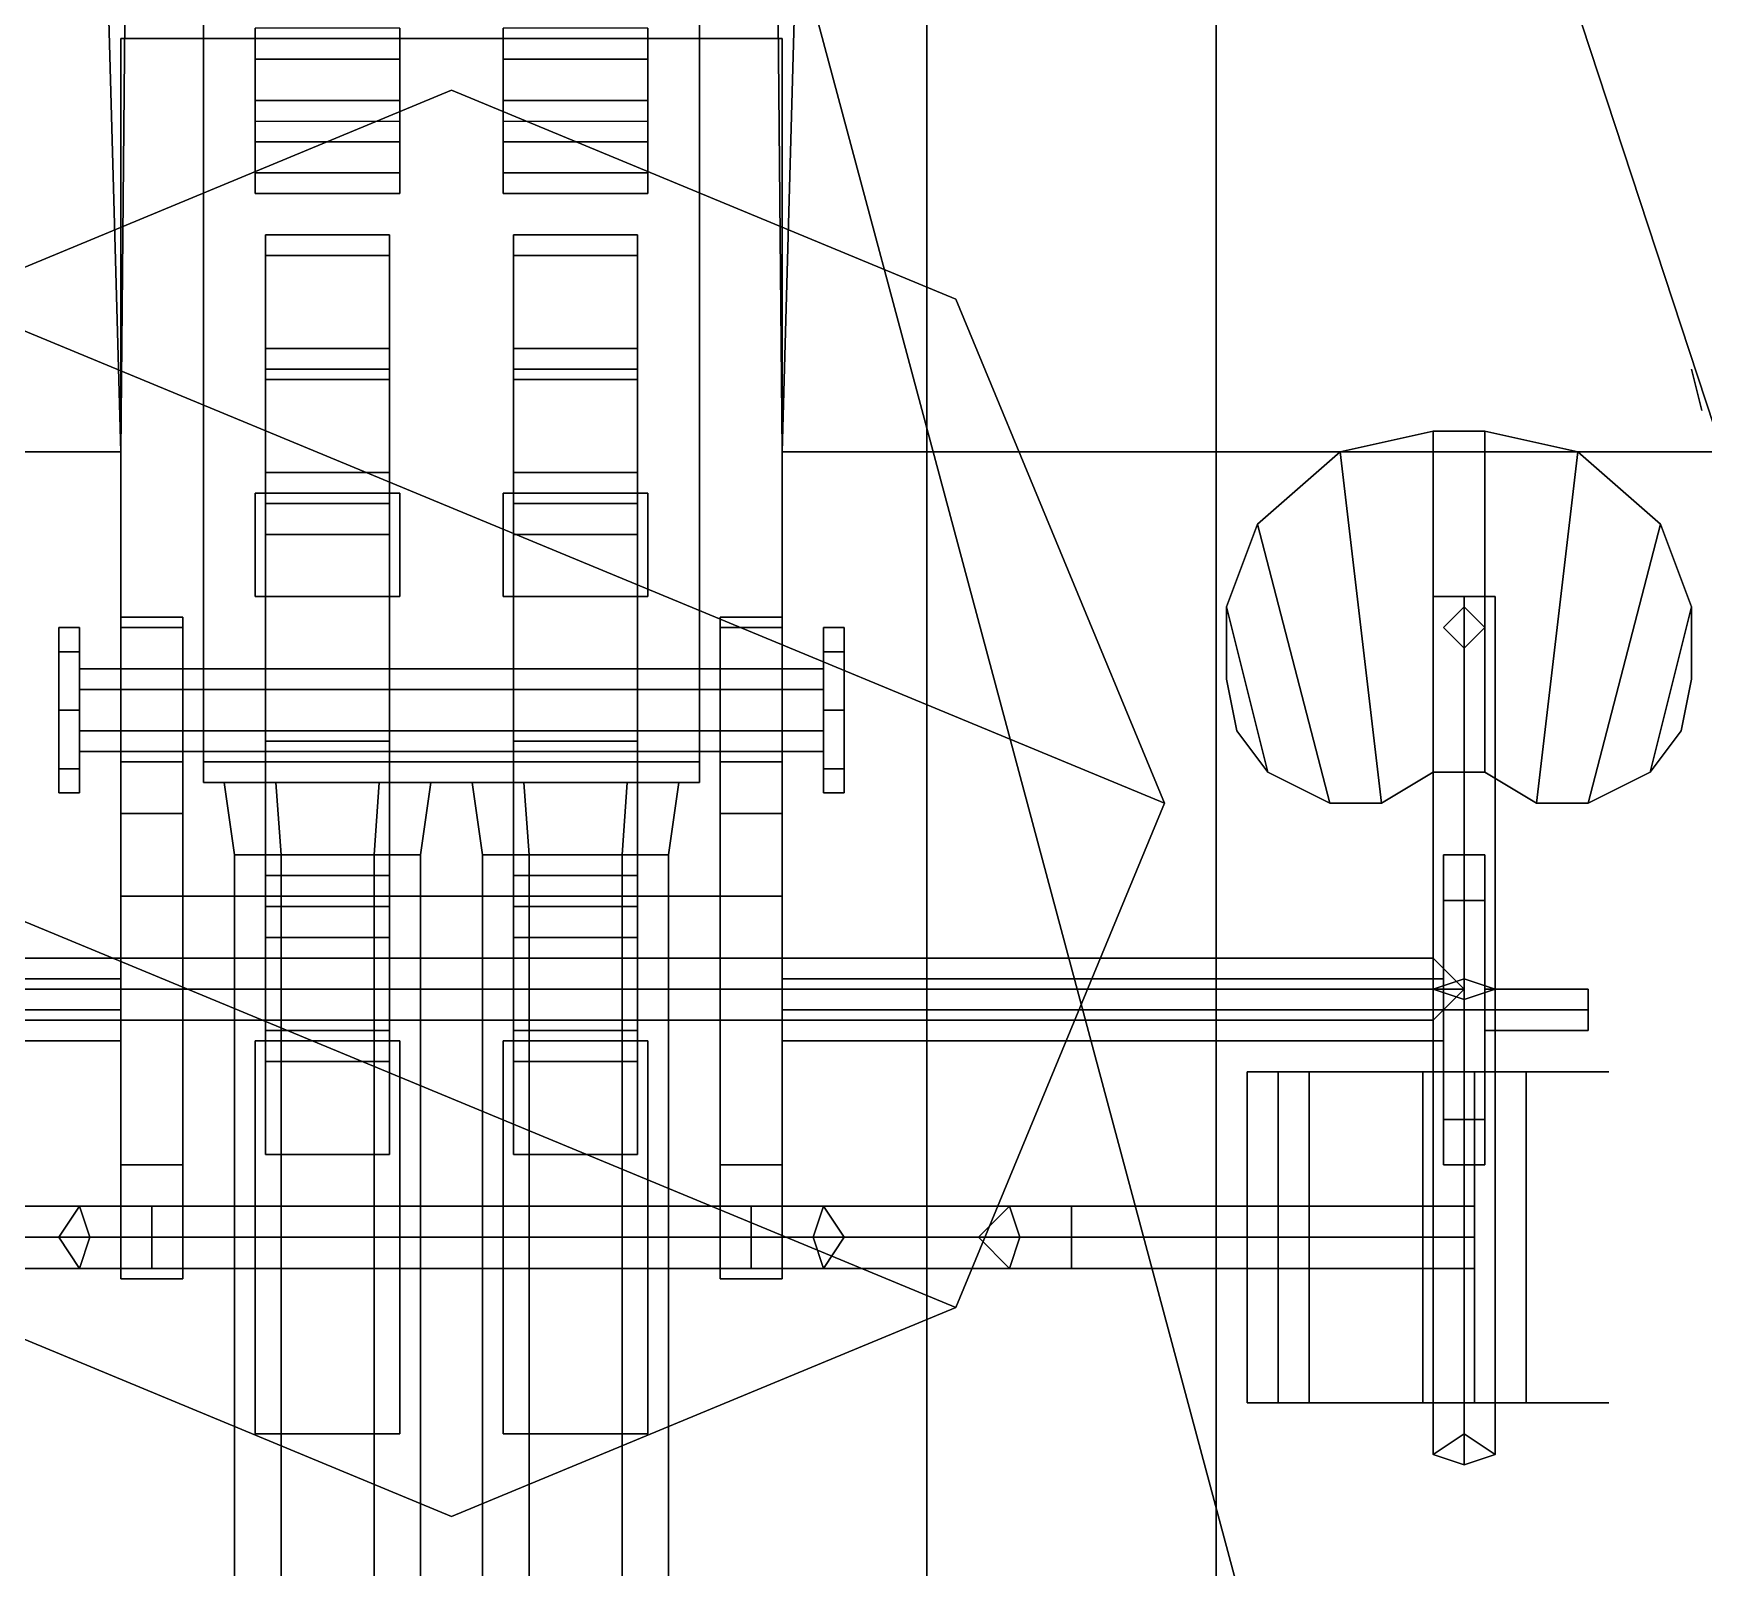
# Model space of a CAD drawing. Header units: millimetres. Extents: x -30 to 5.9, y -44.5 to 49.
# Drawn here: x -3.645 to -2.028, y -12.57 to -11.085 of the extents above; entities that cross this region are included whole.
import ezdxf

# ---------------------------------------------------------------- set-up
doc = ezdxf.new("R2010")
doc.units = ezdxf.units.MM
for name, color, linetype in [('gun', 1, 'Continuous'), ('sleeve', 5, 'Continuous'), ('turret', 2, 'Continuous')]:
    doc.layers.add(name, color=color, linetype=linetype)

msp = doc.modelspace()

# ---------------------------------------------------------------- linework, layer by layer
for points in [[(5.61, -13.89, 2.53), (5.6475, -9.53, 2.5329), (-5.6475, -9.53, 2.5329), (-5.61, -13.89, 2.53)], [(-4.28, -9.53, -3.02), (-2.5, -9.53, -3.32), (-2.5, -13.89, -3.28), (-4.02, -13.89, -2.79)], [(2.78, -24.64, 4.74), (2.78, -9.53, 4.45), (-2.78, -9.53, 4.45), (-2.78, -24.64, 4.74)], [(-2.78, -9.53, 4.45), (-2.78, -9.53, 2.53), (-2.78, -24.64, 2.31), (-2.78, -24.64, 4.74)], [(-2.5, -13.89, -3.28), (-2.5, -9.53, -3.32), (0, -9.53, -3.42), (0, -13.89, -3.42)], [(-3.24, -9.75, 4.46), (-2.06, -14.1538, 4.54), (-3.24, -14.47, 4.55), (-4.42, -10.0662, 4.46)], [(-4.42, -10.0662, 4.46), (-3.24, -14.47, 4.55), (-2.06, -14.1538, 4.54), (-3.24, -9.75, 4.46)], [(-3.24, -9.75, 4.46), (-2.06, -14.1538, 4.54), (-1.1962, -13.29, 4.53), (-2.25, -10.09, 4.46)], [(-2.25, -10.09, 4.46), (-1.1962, -13.29, 4.53), (-2.06, -14.1538, 4.54), (-3.24, -9.75, 4.46)], [(-5.2838, -10.93, 4.48), (-4.42, -14.1538, 4.54), (-3.24, -14.47, 4.55), (-4.42, -10.0662, 4.46)], [(-4.42, -10.0662, 4.46), (-3.24, -14.47, 4.55), (-4.42, -14.1538, 4.54), (-5.2838, -10.93, 4.48)], [(-3.24, -11.14, 4.48), (-3.7279, -11.3421, 4.49), (-3.7279, -11.3421, 5.1), (-3.24, -11.14, 5.1)], [(-2.7521, -11.3421, 4.49), (-3.24, -11.14, 4.48), (-3.24, -11.14, 5.1), (-2.7521, -11.3421, 5.1)], [(-2.55, -11.83, 4.49), (-2.7521, -11.3421, 4.49), (-2.7521, -11.3421, 5.1), (-2.55, -11.83, 5.1)], [(-2.7521, -12.3179, 4.51), (-2.55, -11.83, 4.49), (-2.55, -11.83, 5.1), (-2.7521, -12.3179, 5.1)], [(-3.7279, -12.3179, 4.51), (-3.24, -12.52, 4.51), (-3.24, -12.52, 5.1), (-3.7279, -12.3179, 5.1)], [(-3.24, -12.52, 4.51), (-2.7521, -12.3179, 4.51), (-2.7521, -12.3179, 5.1), (-3.24, -12.52, 5.1)]]:
    msp.add_3dface(points)
at = {"layer": 'gun'}
for points in [[(-3.405, -11.88, 6.8579), (-3.45, -11.88, 6.78), (-3.45, -12.92, 6.78), (-3.405, -12.92, 6.8579)], [(-3.45, -11.88, 6.78), (-3.405, -11.88, 6.7021), (-3.405, -12.92, 6.7021), (-3.45, -12.92, 6.78)], [(-3.405, -11.88, 6.7021), (-3.315, -11.88, 6.7021), (-3.315, -12.92, 6.7021), (-3.405, -12.92, 6.7021)], [(-3.315, -11.88, 6.8579), (-3.405, -11.88, 6.8579), (-3.405, -12.92, 6.8579), (-3.315, -12.92, 6.8579)], [(-3.27, -11.88, 6.78), (-3.315, -11.88, 6.8579), (-3.315, -12.92, 6.8579), (-3.27, -12.92, 6.78)], [(-3.315, -11.88, 6.7021), (-3.27, -11.88, 6.78), (-3.27, -12.92, 6.78), (-3.315, -12.92, 6.7021)], [(-3.165, -11.88, 6.8579), (-3.21, -11.88, 6.78), (-3.21, -12.92, 6.78), (-3.165, -12.92, 6.8579)], [(-3.21, -11.88, 6.78), (-3.165, -11.88, 6.7021), (-3.165, -12.92, 6.7021), (-3.21, -12.92, 6.78)], [(-3.165, -11.88, 6.7021), (-3.075, -11.88, 6.7021), (-3.075, -12.92, 6.7021), (-3.165, -12.92, 6.7021)], [(-3.075, -11.88, 6.8579), (-3.165, -11.88, 6.8579), (-3.165, -12.92, 6.8579), (-3.075, -12.92, 6.8579)], [(-3.03, -11.88, 6.78), (-3.075, -11.88, 6.8579), (-3.075, -12.92, 6.8579), (-3.03, -12.92, 6.78)], [(-3.075, -11.88, 6.7021), (-3.03, -11.88, 6.78), (-3.03, -12.92, 6.78), (-3.075, -12.92, 6.7021)]]:
    msp.add_3dface(points, dxfattribs=at)
at = {"layer": 'sleeve'}
for points in [[(-3.48, -10.76, 6.92), (-3.48, -11.79, 6.92), (-3, -11.79, 6.92), (-3, -10.76, 6.92)], [(-3.48, -10.8, 6.61), (-3.48, -11.79, 6.61), (-3.48, -11.79, 6.92), (-3.48, -10.8, 6.92)], [(-3, -10.8, 6.61), (-3, -11.79, 6.61), (-3.48, -11.79, 6.61), (-3.48, -10.8, 6.61)], [(-3, -11.79, 6.92), (-3, -11.79, 6.61), (-3, -10.8, 6.61), (-3, -10.8, 6.92)], [(-3.29, -11.09, 6.97), (-3.29, -11.08, 6.92), (-3.43, -11.08, 6.92), (-3.43, -11.09, 6.97)], [(-3.43, -11.08, 6.92), (-3.43, -11.17, 6.92), (-3.43, -11.19, 7.02), (-3.43, -11.09, 6.97)], [(-3.29, -11.19, 7.02), (-3.29, -11.17, 6.92), (-3.29, -11.08, 6.92), (-3.29, -11.09, 6.97)], [(-3.05, -11.09, 6.97), (-3.05, -11.08, 6.92), (-3.19, -11.08, 6.92), (-3.19, -11.09, 6.97)], [(-3.19, -11.08, 6.92), (-3.19, -11.17, 6.92), (-3.19, -11.19, 7.02), (-3.19, -11.09, 6.97)], [(-3.05, -11.19, 7.02), (-3.05, -11.17, 6.92), (-3.05, -11.08, 6.92), (-3.05, -11.09, 6.97)], [(-3.29, -11.11, 7.07), (-3.29, -11.09, 6.97), (-3.43, -11.09, 6.97), (-3.43, -11.11, 7.07)], [(-3.43, -11.09, 6.97), (-3.43, -11.19, 7.02), (-3.43, -11.22, 7.09), (-3.43, -11.11, 7.07)], [(-3.29, -11.22, 7.09), (-3.29, -11.19, 7.02), (-3.29, -11.09, 6.97), (-3.29, -11.11, 7.07)], [(-3.05, -11.11, 7.07), (-3.05, -11.09, 6.97), (-3.19, -11.09, 6.97), (-3.19, -11.11, 7.07)], [(-3.19, -11.09, 6.97), (-3.19, -11.19, 7.02), (-3.19, -11.22, 7.09), (-3.19, -11.11, 7.07)], [(-3.05, -11.22, 7.09), (-3.05, -11.19, 7.02), (-3.05, -11.09, 6.97), (-3.05, -11.11, 7.07)], [(-3.43, -11.11, 7.07), (-3.43, -11.22, 7.09), (-3.43, -11.24, 7.14), (-3.43, -11.15, 7.17)], [(-3.29, -11.15, 7.17), (-3.29, -11.11, 7.07), (-3.43, -11.11, 7.07), (-3.43, -11.15, 7.17)], [(-3.29, -11.24, 7.14), (-3.29, -11.22, 7.09), (-3.29, -11.11, 7.07), (-3.29, -11.15, 7.17)], [(-3.19, -11.11, 7.07), (-3.19, -11.22, 7.09), (-3.19, -11.24, 7.14), (-3.19, -11.15, 7.17)], [(-3.05, -11.15, 7.17), (-3.05, -11.11, 7.07), (-3.19, -11.11, 7.07), (-3.19, -11.15, 7.17)], [(-3.05, -11.24, 7.14), (-3.05, -11.22, 7.09), (-3.05, -11.11, 7.07), (-3.05, -11.15, 7.17)], [(-3.43, -11.15, 7.17), (-3.43, -11.24, 7.14), (-3.29, -11.24, 7.14), (-3.29, -11.15, 7.17)], [(-3.19, -11.15, 7.17), (-3.19, -11.24, 7.14), (-3.05, -11.24, 7.14), (-3.05, -11.15, 7.17)], [(-3.43, -11.19, 7.02), (-3.43, -11.17, 6.92), (-3.29, -11.17, 6.92), (-3.29, -11.19, 7.02)], [(-3.19, -11.19, 7.02), (-3.19, -11.17, 6.92), (-3.05, -11.17, 6.92), (-3.05, -11.19, 7.02)], [(-3.43, -11.22, 7.09), (-3.43, -11.19, 7.02), (-3.29, -11.19, 7.02), (-3.29, -11.22, 7.09)], [(-3.19, -11.22, 7.09), (-3.19, -11.19, 7.02), (-3.05, -11.19, 7.02), (-3.05, -11.22, 7.09)], [(-3.43, -11.24, 7.14), (-3.43, -11.22, 7.09), (-3.29, -11.22, 7.09), (-3.29, -11.24, 7.14)], [(-3.19, -11.24, 7.14), (-3.19, -11.22, 7.09), (-3.05, -11.22, 7.09), (-3.05, -11.24, 7.14)], [(-3.3, -11.28, 6.57), (-3.3, -11.3, 6.51), (-3.42, -11.3, 6.51), (-3.42, -11.28, 6.57)], [(-3.42, -11.3, 6.51), (-3.42, -11.42, 6.51), (-3.42, -11.41, 6.57), (-3.42, -11.28, 6.57)], [(-3.3, -11.28, 6.61), (-3.3, -11.28, 6.57), (-3.42, -11.28, 6.57), (-3.42, -11.28, 6.61)], [(-3.42, -11.28, 6.57), (-3.42, -11.41, 6.57), (-3.42, -11.41, 6.61), (-3.42, -11.28, 6.61)], [(-3.3, -11.41, 6.57), (-3.3, -11.42, 6.51), (-3.3, -11.3, 6.51), (-3.3, -11.28, 6.57)], [(-3.3, -11.41, 6.61), (-3.3, -11.41, 6.57), (-3.3, -11.28, 6.57), (-3.3, -11.28, 6.61)], [(-3.06, -11.28, 6.57), (-3.06, -11.3, 6.51), (-3.18, -11.3, 6.51), (-3.18, -11.28, 6.57)], [(-3.18, -11.3, 6.51), (-3.18, -11.42, 6.51), (-3.18, -11.41, 6.57), (-3.18, -11.28, 6.57)], [(-3.06, -11.28, 6.61), (-3.06, -11.28, 6.57), (-3.18, -11.28, 6.57), (-3.18, -11.28, 6.61)], [(-3.18, -11.28, 6.57), (-3.18, -11.41, 6.57), (-3.18, -11.41, 6.61), (-3.18, -11.28, 6.61)], [(-3.06, -11.41, 6.57), (-3.06, -11.42, 6.51), (-3.06, -11.3, 6.51), (-3.06, -11.28, 6.57)], [(-3.06, -11.41, 6.61), (-3.06, -11.41, 6.57), (-3.06, -11.28, 6.57), (-3.06, -11.28, 6.61)], [(-3.3, -11.3, 6.51), (-3.3, -11.39, 6.4), (-3.42, -11.39, 6.4), (-3.42, -11.3, 6.51)], [(-3.42, -11.39, 6.4), (-3.42, -11.51, 6.44), (-3.42, -11.42, 6.51), (-3.42, -11.3, 6.51)], [(-3.3, -11.42, 6.51), (-3.3, -11.51, 6.44), (-3.3, -11.39, 6.4), (-3.3, -11.3, 6.51)], [(-3.06, -11.3, 6.51), (-3.06, -11.39, 6.4), (-3.18, -11.39, 6.4), (-3.18, -11.3, 6.51)], [(-3.18, -11.39, 6.4), (-3.18, -11.51, 6.44), (-3.18, -11.42, 6.51), (-3.18, -11.3, 6.51)], [(-3.06, -11.42, 6.51), (-3.06, -11.51, 6.44), (-3.06, -11.39, 6.4), (-3.06, -11.3, 6.51)], [(-3.42, -11.54, 6.31), (-3.42, -11.57, 6.4), (-3.42, -11.51, 6.44), (-3.42, -11.39, 6.4)], [(-3.3, -11.39, 6.4), (-3.3, -11.54, 6.31), (-3.42, -11.54, 6.31), (-3.42, -11.39, 6.4)], [(-3.3, -11.51, 6.44), (-3.3, -11.57, 6.4), (-3.3, -11.54, 6.31), (-3.3, -11.39, 6.4)], [(-3.18, -11.54, 6.31), (-3.18, -11.57, 6.4), (-3.18, -11.51, 6.44), (-3.18, -11.39, 6.4)], [(-3.06, -11.39, 6.4), (-3.06, -11.54, 6.31), (-3.18, -11.54, 6.31), (-3.18, -11.39, 6.4)], [(-3.06, -11.51, 6.44), (-3.06, -11.57, 6.4), (-3.06, -11.54, 6.31), (-3.06, -11.39, 6.4)], [(-3.42, -11.41, 6.57), (-3.42, -11.42, 6.51), (-3.3, -11.42, 6.51), (-3.3, -11.41, 6.57)], [(-3.42, -11.41, 6.61), (-3.42, -11.41, 6.57), (-3.3, -11.41, 6.57), (-3.3, -11.41, 6.61)], [(-3.18, -11.41, 6.57), (-3.18, -11.42, 6.51), (-3.06, -11.42, 6.51), (-3.06, -11.41, 6.57)], [(-3.18, -11.41, 6.61), (-3.18, -11.41, 6.57), (-3.06, -11.41, 6.57), (-3.06, -11.41, 6.61)], [(-3.42, -11.42, 6.51), (-3.42, -11.51, 6.44), (-3.3, -11.51, 6.44), (-3.3, -11.42, 6.51)], [(-3.18, -11.42, 6.51), (-3.18, -11.51, 6.44), (-3.06, -11.51, 6.44), (-3.06, -11.42, 6.51)], [(-3.42, -11.51, 6.44), (-3.42, -11.57, 6.4), (-3.3, -11.57, 6.4), (-3.3, -11.51, 6.44)], [(-3.18, -11.51, 6.44), (-3.18, -11.57, 6.4), (-3.06, -11.57, 6.4), (-3.06, -11.51, 6.44)], [(-3.43, -11.53, 6.95), (-3.43, -11.63, 6.95), (-3.29, -11.63, 6.95), (-3.29, -11.53, 6.95)], [(-3.29, -11.53, 6.95), (-3.29, -11.53, 6.92), (-3.43, -11.53, 6.92), (-3.43, -11.53, 6.95)], [(-3.43, -11.53, 6.92), (-3.43, -11.63, 6.92), (-3.43, -11.63, 6.95), (-3.43, -11.53, 6.95)], [(-3.3, -11.54, 6.31), (-3.3, -11.7, 6.27), (-3.42, -11.7, 6.27), (-3.42, -11.54, 6.31)], [(-3.42, -11.7, 6.27), (-3.42, -11.7, 6.37), (-3.42, -11.57, 6.4), (-3.42, -11.54, 6.31)], [(-3.3, -11.57, 6.4), (-3.3, -11.7, 6.37), (-3.3, -11.7, 6.27), (-3.3, -11.54, 6.31)], [(-3.29, -11.63, 6.95), (-3.29, -11.63, 6.92), (-3.29, -11.53, 6.92), (-3.29, -11.53, 6.95)], [(-3.05, -11.53, 6.95), (-3.05, -11.53, 6.92), (-3.19, -11.53, 6.92), (-3.19, -11.53, 6.95)], [(-3.19, -11.53, 6.92), (-3.19, -11.63, 6.92), (-3.19, -11.63, 6.95), (-3.19, -11.53, 6.95)], [(-3.19, -11.53, 6.95), (-3.19, -11.63, 6.95), (-3.05, -11.63, 6.95), (-3.05, -11.53, 6.95)], [(-3.06, -11.54, 6.31), (-3.06, -11.7, 6.27), (-3.18, -11.7, 6.27), (-3.18, -11.54, 6.31)], [(-3.18, -11.7, 6.27), (-3.18, -11.7, 6.37), (-3.18, -11.57, 6.4), (-3.18, -11.54, 6.31)], [(-3.06, -11.57, 6.4), (-3.06, -11.7, 6.37), (-3.06, -11.7, 6.27), (-3.06, -11.54, 6.31)], [(-3.05, -11.63, 6.95), (-3.05, -11.63, 6.92), (-3.05, -11.53, 6.92), (-3.05, -11.53, 6.95)], [(-3.42, -11.57, 6.4), (-3.42, -11.7, 6.37), (-3.3, -11.7, 6.37), (-3.3, -11.57, 6.4)], [(-3.18, -11.57, 6.4), (-3.18, -11.7, 6.37), (-3.06, -11.7, 6.37), (-3.06, -11.57, 6.4)], [(-3.43, -11.63, 6.95), (-3.43, -11.63, 6.92), (-3.29, -11.63, 6.92), (-3.29, -11.63, 6.95)], [(-3.19, -11.63, 6.95), (-3.19, -11.63, 6.92), (-3.05, -11.63, 6.92), (-3.05, -11.63, 6.95)], [(-3.62, -11.7966, 6.7234), (-3.62, -11.66, 6.78), (-3.62, -11.6834, 6.7234), (-3.62, -11.74, 6.7)], [(-3.62, -11.82, 6.78), (-3.62, -11.6834, 6.8366), (-3.62, -11.66, 6.78), (-3.62, -11.7966, 6.7234)], [(-3.6, -11.66, 6.78), (-3.6, -11.6834, 6.7234), (-3.62, -11.6834, 6.7234), (-3.62, -11.66, 6.78)], [(-3.6, -11.6834, 6.8366), (-3.6, -11.66, 6.78), (-3.62, -11.66, 6.78), (-3.62, -11.6834, 6.8366)], [(-3.6, -11.6834, 6.8366), (-3.6, -11.82, 6.78), (-3.6, -11.7966, 6.7234), (-3.6, -11.66, 6.78)], [(-3.6, -11.66, 6.78), (-3.6, -11.7966, 6.7234), (-3.6, -11.74, 6.7), (-3.6, -11.6834, 6.7234)], [(-2.86, -11.6834, 6.8366), (-2.86, -11.66, 6.78), (-2.88, -11.66, 6.78), (-2.88, -11.6834, 6.8366)], [(-2.86, -11.66, 6.78), (-2.86, -11.6834, 6.7234), (-2.88, -11.6834, 6.7234), (-2.88, -11.66, 6.78)], [(-2.88, -11.82, 6.78), (-2.88, -11.6834, 6.8366), (-2.88, -11.66, 6.78), (-2.88, -11.7966, 6.7234)], [(-2.88, -11.7966, 6.7234), (-2.88, -11.66, 6.78), (-2.88, -11.6834, 6.7234), (-2.88, -11.74, 6.7)], [(-2.86, -11.66, 6.78), (-2.86, -11.7966, 6.7234), (-2.86, -11.74, 6.7), (-2.86, -11.6834, 6.7234)], [(-2.86, -11.6834, 6.8366), (-2.86, -11.82, 6.78), (-2.86, -11.7966, 6.7234), (-2.86, -11.66, 6.78)], [(-3.62, -11.7966, 6.8366), (-3.62, -11.74, 6.86), (-3.62, -11.6834, 6.8366), (-3.62, -11.82, 6.78)], [(-3.6, -11.74, 6.86), (-3.6, -11.6834, 6.8366), (-3.62, -11.6834, 6.8366), (-3.62, -11.74, 6.86)], [(-3.6, -11.6834, 6.7234), (-3.6, -11.74, 6.7), (-3.62, -11.74, 6.7), (-3.62, -11.6834, 6.7234)], [(-3.6, -11.74, 6.86), (-3.6, -11.7966, 6.8366), (-3.6, -11.82, 6.78), (-3.6, -11.6834, 6.8366)], [(-2.86, -11.74, 6.86), (-2.86, -11.6834, 6.8366), (-2.88, -11.6834, 6.8366), (-2.88, -11.74, 6.86)], [(-2.88, -11.7966, 6.8366), (-2.88, -11.74, 6.86), (-2.88, -11.6834, 6.8366), (-2.88, -11.82, 6.78)], [(-2.86, -11.6834, 6.7234), (-2.86, -11.74, 6.7), (-2.88, -11.74, 6.7), (-2.88, -11.6834, 6.7234)], [(-2.86, -11.74, 6.86), (-2.86, -11.7966, 6.8366), (-2.86, -11.82, 6.78), (-2.86, -11.6834, 6.8366)], [(-2.88, -11.7, 6.78), (-2.88, -11.72, 6.7454), (-3.6, -11.72, 6.7454), (-3.6, -11.7, 6.78)], [(-2.88, -11.72, 6.8146), (-2.88, -11.7, 6.78), (-3.6, -11.7, 6.78), (-3.6, -11.72, 6.8146)], [(-3.42, -11.7, 6.37), (-3.42, -11.77, 6.37), (-3.3, -11.77, 6.37), (-3.3, -11.7, 6.37)], [(-3.42, -11.77, 6.27), (-3.42, -11.77, 6.37), (-3.42, -11.7, 6.37), (-3.42, -11.7, 6.27)], [(-3.3, -11.7, 6.27), (-3.3, -11.77, 6.27), (-3.42, -11.77, 6.27), (-3.42, -11.7, 6.27)], [(-3.3, -11.7, 6.37), (-3.3, -11.77, 6.37), (-3.3, -11.77, 6.27), (-3.3, -11.7, 6.27)], [(-3.18, -11.7, 6.37), (-3.18, -11.77, 6.37), (-3.06, -11.77, 6.37), (-3.06, -11.7, 6.37)], [(-3.18, -11.77, 6.27), (-3.18, -11.77, 6.37), (-3.18, -11.7, 6.37), (-3.18, -11.7, 6.27)], [(-3.06, -11.7, 6.27), (-3.06, -11.77, 6.27), (-3.18, -11.77, 6.27), (-3.18, -11.7, 6.27)], [(-3.06, -11.7, 6.37), (-3.06, -11.77, 6.37), (-3.06, -11.77, 6.27), (-3.06, -11.7, 6.27)], [(-2.88, -11.72, 6.7454), (-2.88, -11.76, 6.7454), (-3.6, -11.76, 6.7454), (-3.6, -11.72, 6.7454)], [(-2.88, -11.76, 6.8146), (-2.88, -11.72, 6.8146), (-3.6, -11.72, 6.8146), (-3.6, -11.76, 6.8146)], [(-3.6, -11.7966, 6.8366), (-3.6, -11.74, 6.86), (-3.62, -11.74, 6.86), (-3.62, -11.7966, 6.8366)], [(-3.6, -11.74, 6.7), (-3.6, -11.7966, 6.7234), (-3.62, -11.7966, 6.7234), (-3.62, -11.74, 6.7)], [(-2.86, -11.7966, 6.8366), (-2.86, -11.74, 6.86), (-2.88, -11.74, 6.86), (-2.88, -11.7966, 6.8366)], [(-2.86, -11.74, 6.7), (-2.86, -11.7966, 6.7234), (-2.88, -11.7966, 6.7234), (-2.88, -11.74, 6.7)], [(-2.88, -11.76, 6.7454), (-2.88, -11.78, 6.78), (-3.6, -11.78, 6.78), (-3.6, -11.76, 6.7454)], [(-2.88, -11.78, 6.78), (-2.88, -11.76, 6.8146), (-3.6, -11.76, 6.8146), (-3.6, -11.78, 6.78)], [(-3.42, -11.93, 6.31), (-3.42, -11.77, 6.27), (-3.3, -11.77, 6.27), (-3.3, -11.93, 6.31)], [(-3.3, -11.9, 6.4), (-3.3, -11.77, 6.37), (-3.42, -11.77, 6.37), (-3.42, -11.9, 6.4)], [(-3.42, -11.9, 6.4), (-3.42, -11.77, 6.37), (-3.42, -11.77, 6.27), (-3.42, -11.93, 6.31)], [(-3.3, -11.77, 6.27), (-3.3, -11.77, 6.37), (-3.3, -11.9, 6.4), (-3.3, -11.93, 6.31)], [(-3.18, -11.93, 6.31), (-3.18, -11.77, 6.27), (-3.06, -11.77, 6.27), (-3.06, -11.93, 6.31)], [(-3.06, -11.9, 6.4), (-3.06, -11.77, 6.37), (-3.18, -11.77, 6.37), (-3.18, -11.9, 6.4)], [(-3.18, -11.9, 6.4), (-3.18, -11.77, 6.37), (-3.18, -11.77, 6.27), (-3.18, -11.93, 6.31)], [(-3.06, -11.77, 6.27), (-3.06, -11.77, 6.37), (-3.06, -11.9, 6.4), (-3.06, -11.93, 6.31)], [(-3.6, -11.7966, 6.7234), (-3.6, -11.82, 6.78), (-3.62, -11.82, 6.78), (-3.62, -11.7966, 6.7234)], [(-3.6, -11.82, 6.78), (-3.6, -11.7966, 6.8366), (-3.62, -11.7966, 6.8366), (-3.62, -11.82, 6.78)], [(-3.48, -11.79, 6.61), (-3.48, -11.81, 6.68), (-3.48, -11.81, 6.88), (-3.48, -11.79, 6.92)], [(-3, -11.79, 6.61), (-3, -11.81, 6.68), (-3.48, -11.81, 6.68), (-3.48, -11.79, 6.61)], [(-3.48, -11.79, 6.92), (-3.48, -11.81, 6.88), (-3, -11.81, 6.88), (-3, -11.79, 6.92)], [(-3, -11.81, 6.88), (-3, -11.81, 6.68), (-3, -11.79, 6.61), (-3, -11.79, 6.92)], [(-2.86, -11.82, 6.78), (-2.86, -11.7966, 6.8366), (-2.88, -11.7966, 6.8366), (-2.88, -11.82, 6.78)], [(-2.86, -11.7966, 6.7234), (-2.86, -11.82, 6.78), (-2.88, -11.82, 6.78), (-2.88, -11.7966, 6.7234)], [(-3.48, -11.81, 6.88), (-3.48, -11.81, 6.68), (-3, -11.81, 6.68), (-3, -11.81, 6.88)], [(-3.45, -11.88, 6.78), (-3.405, -11.88, 6.8579), (-3.41, -11.81, 6.8666), (-3.46, -11.81, 6.78)], [(-3.405, -11.88, 6.7021), (-3.45, -11.88, 6.78), (-3.46, -11.81, 6.78), (-3.41, -11.81, 6.6934)], [(-3.315, -11.88, 6.7021), (-3.405, -11.88, 6.7021), (-3.41, -11.81, 6.6934), (-3.31, -11.81, 6.6934)], [(-3.405, -11.88, 6.8579), (-3.315, -11.88, 6.8579), (-3.31, -11.81, 6.8666), (-3.41, -11.81, 6.8666)], [(-3.315, -11.88, 6.8579), (-3.27, -11.88, 6.78), (-3.26, -11.81, 6.78), (-3.31, -11.81, 6.8666)], [(-3.27, -11.88, 6.78), (-3.315, -11.88, 6.7021), (-3.31, -11.81, 6.6934), (-3.26, -11.81, 6.78)], [(-3.21, -11.88, 6.78), (-3.165, -11.88, 6.8579), (-3.17, -11.81, 6.8666), (-3.22, -11.81, 6.78)], [(-3.165, -11.88, 6.7021), (-3.21, -11.88, 6.78), (-3.22, -11.81, 6.78), (-3.17, -11.81, 6.6934)], [(-3.075, -11.88, 6.7021), (-3.165, -11.88, 6.7021), (-3.17, -11.81, 6.6934), (-3.07, -11.81, 6.6934)], [(-3.165, -11.88, 6.8579), (-3.075, -11.88, 6.8579), (-3.07, -11.81, 6.8666), (-3.17, -11.81, 6.8666)], [(-3.075, -11.88, 6.8579), (-3.03, -11.88, 6.78), (-3.02, -11.81, 6.78), (-3.07, -11.81, 6.8666)], [(-3.03, -11.88, 6.78), (-3.075, -11.88, 6.7021), (-3.07, -11.81, 6.6934), (-3.02, -11.81, 6.78)], [(-3.3, -11.96, 6.44), (-3.3, -11.9, 6.4), (-3.42, -11.9, 6.4), (-3.42, -11.96, 6.44)], [(-3.42, -11.96, 6.44), (-3.42, -11.9, 6.4), (-3.42, -11.93, 6.31), (-3.42, -12.08, 6.4)], [(-3.3, -11.93, 6.31), (-3.3, -11.9, 6.4), (-3.3, -11.96, 6.44), (-3.3, -12.08, 6.4)], [(-3.06, -11.96, 6.44), (-3.06, -11.9, 6.4), (-3.18, -11.9, 6.4), (-3.18, -11.96, 6.44)], [(-3.18, -11.96, 6.44), (-3.18, -11.9, 6.4), (-3.18, -11.93, 6.31), (-3.18, -12.08, 6.4)], [(-3.06, -11.93, 6.31), (-3.06, -11.9, 6.4), (-3.06, -11.96, 6.44), (-3.06, -12.08, 6.4)], [(-3.42, -12.08, 6.4), (-3.42, -11.93, 6.31), (-3.3, -11.93, 6.31), (-3.3, -12.08, 6.4)], [(-3.18, -12.08, 6.4), (-3.18, -11.93, 6.31), (-3.06, -11.93, 6.31), (-3.06, -12.08, 6.4)], [(-3.42, -12.05, 6.51), (-3.42, -11.96, 6.44), (-3.42, -12.08, 6.4), (-3.42, -12.17, 6.51)], [(-3.3, -12.05, 6.51), (-3.3, -11.96, 6.44), (-3.42, -11.96, 6.44), (-3.42, -12.05, 6.51)], [(-3.3, -12.08, 6.4), (-3.3, -11.96, 6.44), (-3.3, -12.05, 6.51), (-3.3, -12.17, 6.51)], [(-3.18, -12.05, 6.51), (-3.18, -11.96, 6.44), (-3.18, -12.08, 6.4), (-3.18, -12.17, 6.51)], [(-3.06, -12.05, 6.51), (-3.06, -11.96, 6.44), (-3.18, -11.96, 6.44), (-3.18, -12.05, 6.51)], [(-3.06, -12.08, 6.4), (-3.06, -11.96, 6.44), (-3.06, -12.05, 6.51), (-3.06, -12.17, 6.51)], [(-3.3, -12.17, 6.51), (-3.3, -12.05, 6.51), (-3.42, -12.05, 6.51), (-3.42, -12.17, 6.51)], [(-3.06, -12.17, 6.51), (-3.06, -12.05, 6.51), (-3.18, -12.05, 6.51), (-3.18, -12.17, 6.51)], [(-3.29, -12.06, 6.97), (-3.29, -12.06, 6.69), (-3.43, -12.06, 6.69), (-3.43, -12.06, 6.97)], [(-3.43, -12.06, 6.69), (-3.43, -12.44, 6.69), (-3.43, -12.44, 6.97), (-3.43, -12.06, 6.97)], [(-3.29, -12.06, 6.69), (-3.29, -12.44, 6.69), (-3.43, -12.44, 6.69), (-3.43, -12.06, 6.69)], [(-3.43, -12.06, 6.97), (-3.43, -12.44, 6.97), (-3.29, -12.44, 6.97), (-3.29, -12.06, 6.97)], [(-3.29, -12.44, 6.97), (-3.29, -12.44, 6.69), (-3.29, -12.06, 6.69), (-3.29, -12.06, 6.97)], [(-3.05, -12.06, 6.97), (-3.05, -12.06, 6.69), (-3.19, -12.06, 6.69), (-3.19, -12.06, 6.97)], [(-3.19, -12.06, 6.69), (-3.19, -12.44, 6.69), (-3.19, -12.44, 6.97), (-3.19, -12.06, 6.97)], [(-3.05, -12.06, 6.69), (-3.05, -12.44, 6.69), (-3.19, -12.44, 6.69), (-3.19, -12.06, 6.69)], [(-3.19, -12.06, 6.97), (-3.19, -12.44, 6.97), (-3.05, -12.44, 6.97), (-3.05, -12.06, 6.97)], [(-3.05, -12.44, 6.97), (-3.05, -12.44, 6.69), (-3.05, -12.06, 6.69), (-3.05, -12.06, 6.97)], [(-3.42, -12.17, 6.51), (-3.42, -12.08, 6.4), (-3.3, -12.08, 6.4), (-3.3, -12.17, 6.51)], [(-3.18, -12.17, 6.51), (-3.18, -12.08, 6.4), (-3.06, -12.08, 6.4), (-3.06, -12.17, 6.51)], [(-2.47, -12.41, 6.75), (-2.44, -12.41, 6.78), (-2.44, -12.09, 6.78), (-2.47, -12.09, 6.75)], [(-2.44, -12.41, 6.72), (-2.47, -12.41, 6.75), (-2.47, -12.09, 6.75), (-2.44, -12.09, 6.72)], [(-2.44, -12.09, 6.78), (-2.41, -12.09, 6.75), (-2.44, -12.09, 6.72), (-2.47, -12.09, 6.75)], [(-2.35, -12.09, 6.92), (-2.45, -12.09, 6.75), (-2.43, -12.09, 6.74), (-2.33, -12.09, 6.91)], [(-2.33, -12.09, 6.91), (-2.43, -12.09, 6.74), (-2.45, -12.09, 6.75), (-2.35, -12.09, 6.92)], [(-2.44, -12.41, 6.78), (-2.41, -12.41, 6.75), (-2.41, -12.09, 6.75), (-2.44, -12.09, 6.78)], [(-2.41, -12.41, 6.75), (-2.44, -12.41, 6.72), (-2.44, -12.09, 6.72), (-2.41, -12.09, 6.75)], [(-2.27, -12.09, 6.94), (-2.33, -12.09, 6.91), (-2.35, -12.09, 6.92), (-2.29, -12.09, 6.96)], [(-2.29, -12.09, 6.96), (-2.35, -12.09, 6.92), (-2.33, -12.09, 6.91), (-2.27, -12.09, 6.94)], [(-2.3, -12.41, 6.7), (-2.25, -12.41, 6.73), (-2.25, -12.09, 6.73), (-2.3, -12.09, 6.7)], [(-2.25, -12.41, 6.67), (-2.3, -12.41, 6.7), (-2.3, -12.09, 6.7), (-2.25, -12.09, 6.67)], [(-2.25, -12.09, 6.73), (-2.2, -12.09, 6.7), (-2.25, -12.09, 6.67), (-2.3, -12.09, 6.7)], [(-2.21, -12.09, 6.96), (-2.29, -12.09, 6.96), (-2.27, -12.09, 6.94), (-2.22, -12.09, 6.94)], [(-2.22, -12.09, 6.94), (-2.27, -12.09, 6.94), (-2.29, -12.09, 6.96), (-2.21, -12.09, 6.96)], [(-2.25, -12.41, 6.73), (-2.2, -12.41, 6.7), (-2.2, -12.09, 6.7), (-2.25, -12.09, 6.73)], [(-2.2, -12.41, 6.7), (-2.25, -12.41, 6.67), (-2.25, -12.09, 6.67), (-2.2, -12.09, 6.7)], [(-2.18, -12.09, 6.92), (-2.22, -12.09, 6.94), (-2.21, -12.09, 6.96), (-2.16, -12.09, 6.93)], [(-2.16, -12.09, 6.93), (-2.21, -12.09, 6.96), (-2.22, -12.09, 6.94), (-2.18, -12.09, 6.92)], [(-2.12, -12.09, 6.89), (-2.16, -12.09, 6.93), (-2.18, -12.09, 6.92), (-2.14, -12.09, 6.88)], [(-2.14, -12.09, 6.88), (-2.18, -12.09, 6.92), (-2.16, -12.09, 6.93), (-2.12, -12.09, 6.89)], [(-3.78, -12.22, 6.72), (-3.79, -12.25, 6.74), (-3.62, -12.25, 6.91), (-3.6, -12.22, 6.89)], [(-3.75, -12.25, 6.71), (-3.78, -12.22, 6.72), (-3.6, -12.22, 6.89), (-3.59, -12.25, 6.86)], [(-3.6, -12.22, 6.89), (-3.62, -12.25, 6.91), (-3.53, -12.25, 6.95), (-3.53, -12.22, 6.92)], [(-3.59, -12.25, 6.86), (-3.6, -12.22, 6.89), (-3.53, -12.22, 6.92), (-3.53, -12.25, 6.89)], [(-3.53, -12.25, 6.89), (-3.53, -12.22, 6.92), (-2.95, -12.22, 6.92), (-2.95, -12.25, 6.89)], [(-3.53, -12.22, 6.92), (-3.53, -12.25, 6.95), (-2.95, -12.25, 6.95), (-2.95, -12.22, 6.92)], [(-2.86, -12.25, 6.91), (-2.88, -12.22, 6.89), (-2.95, -12.22, 6.92), (-2.95, -12.25, 6.95)], [(-2.88, -12.22, 6.89), (-2.89, -12.25, 6.86), (-2.95, -12.25, 6.89), (-2.95, -12.22, 6.92)], [(-2.7, -12.22, 6.72), (-2.73, -12.25, 6.71), (-2.89, -12.25, 6.86), (-2.88, -12.22, 6.89)], [(-2.69, -12.25, 6.74), (-2.7, -12.22, 6.72), (-2.88, -12.22, 6.89), (-2.86, -12.25, 6.91)], [(-2.64, -12.22, 6.7), (-2.64, -12.25, 6.67), (-2.73, -12.25, 6.71), (-2.7, -12.22, 6.72)], [(-2.64, -12.25, 6.73), (-2.64, -12.22, 6.7), (-2.7, -12.22, 6.72), (-2.69, -12.25, 6.74)], [(-2.25, -12.25, 6.73), (-2.25, -12.22, 6.7), (-2.64, -12.22, 6.7), (-2.64, -12.25, 6.73)], [(-2.25, -12.22, 6.7), (-2.25, -12.25, 6.67), (-2.64, -12.25, 6.67), (-2.64, -12.22, 6.7)], [(-3.79, -12.25, 6.74), (-3.78, -12.28, 6.72), (-3.6, -12.28, 6.89), (-3.62, -12.25, 6.91)], [(-3.78, -12.28, 6.72), (-3.75, -12.25, 6.71), (-3.59, -12.25, 6.86), (-3.6, -12.28, 6.89)], [(-3.62, -12.25, 6.91), (-3.6, -12.28, 6.89), (-3.53, -12.28, 6.92), (-3.53, -12.25, 6.95)], [(-3.6, -12.28, 6.89), (-3.59, -12.25, 6.86), (-3.53, -12.25, 6.89), (-3.53, -12.28, 6.92)], [(-3.53, -12.28, 6.92), (-3.53, -12.25, 6.89), (-2.95, -12.25, 6.89), (-2.95, -12.28, 6.92)], [(-3.53, -12.25, 6.95), (-3.53, -12.28, 6.92), (-2.95, -12.28, 6.92), (-2.95, -12.25, 6.95)], [(-2.88, -12.28, 6.89), (-2.86, -12.25, 6.91), (-2.95, -12.25, 6.95), (-2.95, -12.28, 6.92)], [(-2.89, -12.25, 6.86), (-2.88, -12.28, 6.89), (-2.95, -12.28, 6.92), (-2.95, -12.25, 6.89)], [(-2.73, -12.25, 6.71), (-2.7, -12.28, 6.72), (-2.88, -12.28, 6.89), (-2.89, -12.25, 6.86)], [(-2.7, -12.28, 6.72), (-2.69, -12.25, 6.74), (-2.86, -12.25, 6.91), (-2.88, -12.28, 6.89)], [(-2.64, -12.25, 6.67), (-2.64, -12.28, 6.7), (-2.7, -12.28, 6.72), (-2.73, -12.25, 6.71)], [(-2.64, -12.28, 6.7), (-2.64, -12.25, 6.73), (-2.69, -12.25, 6.74), (-2.7, -12.28, 6.72)], [(-2.25, -12.25, 6.67), (-2.25, -12.28, 6.7), (-2.64, -12.28, 6.7), (-2.64, -12.25, 6.67)], [(-2.25, -12.28, 6.7), (-2.25, -12.25, 6.73), (-2.64, -12.25, 6.73), (-2.64, -12.28, 6.7)], [(-2.47, -12.41, 6.75), (-2.44, -12.41, 6.72), (-2.41, -12.41, 6.75), (-2.44, -12.41, 6.78)], [(-2.33, -12.41, 6.91), (-2.43, -12.41, 6.74), (-2.45, -12.41, 6.75), (-2.35, -12.41, 6.92)], [(-2.35, -12.41, 6.92), (-2.45, -12.41, 6.75), (-2.43, -12.41, 6.74), (-2.33, -12.41, 6.91)], [(-2.29, -12.41, 6.96), (-2.35, -12.41, 6.92), (-2.33, -12.41, 6.91), (-2.27, -12.41, 6.94)], [(-2.27, -12.41, 6.94), (-2.33, -12.41, 6.91), (-2.35, -12.41, 6.92), (-2.29, -12.41, 6.96)], [(-2.15, -12.41, 6.84), (-2.34, -12.41, 6.84), (-2.32, -12.41, 6.88), (-2.17, -12.41, 6.88)], [(-2.17, -12.41, 6.88), (-2.32, -12.41, 6.88), (-2.34, -12.41, 6.84), (-2.15, -12.41, 6.84)], [(-2.17, -12.41, 6.76), (-2.32, -12.41, 6.76), (-2.34, -12.41, 6.8), (-2.15, -12.41, 6.8)], [(-2.15, -12.41, 6.8), (-2.34, -12.41, 6.8), (-2.32, -12.41, 6.76), (-2.17, -12.41, 6.76)], [(-2.15, -12.41, 6.84), (-2.34, -12.41, 6.84), (-2.34, -12.41, 6.8), (-2.15, -12.41, 6.8)], [(-2.15, -12.41, 6.8), (-2.34, -12.41, 6.8), (-2.34, -12.41, 6.84), (-2.15, -12.41, 6.84)], [(-2.22, -12.41, 6.73), (-2.27, -12.41, 6.73), (-2.32, -12.41, 6.76), (-2.17, -12.41, 6.76)], [(-2.17, -12.41, 6.76), (-2.32, -12.41, 6.76), (-2.27, -12.41, 6.73), (-2.22, -12.41, 6.73)], [(-2.17, -12.41, 6.88), (-2.32, -12.41, 6.88), (-2.27, -12.41, 6.91), (-2.22, -12.41, 6.91)], [(-2.22, -12.41, 6.91), (-2.27, -12.41, 6.91), (-2.32, -12.41, 6.88), (-2.17, -12.41, 6.88)], [(-2.3, -12.41, 6.7), (-2.25, -12.41, 6.67), (-2.2, -12.41, 6.7), (-2.25, -12.41, 6.73)], [(-2.22, -12.41, 6.94), (-2.27, -12.41, 6.94), (-2.29, -12.41, 6.96), (-2.21, -12.41, 6.96)], [(-2.21, -12.41, 6.96), (-2.29, -12.41, 6.96), (-2.27, -12.41, 6.94), (-2.22, -12.41, 6.94)], [(-2.16, -12.41, 6.93), (-2.21, -12.41, 6.96), (-2.22, -12.41, 6.94), (-2.18, -12.41, 6.92)], [(-2.18, -12.41, 6.92), (-2.22, -12.41, 6.94), (-2.21, -12.41, 6.96), (-2.16, -12.41, 6.93)], [(-2.14, -12.41, 6.88), (-2.18, -12.41, 6.92), (-2.16, -12.41, 6.93), (-2.12, -12.41, 6.89)], [(-2.12, -12.41, 6.89), (-2.16, -12.41, 6.93), (-2.18, -12.41, 6.92), (-2.14, -12.41, 6.88)], [(-3.43, -12.44, 6.97), (-3.43, -12.44, 6.69), (-3.29, -12.44, 6.69), (-3.29, -12.44, 6.97)], [(-3.19, -12.44, 6.97), (-3.19, -12.44, 6.69), (-3.05, -12.44, 6.69), (-3.05, -12.44, 6.97)]]:
    msp.add_3dface(points, dxfattribs=at)
at = {"layer": 'turret'}
for points in [[(-4.23, -10.76, 5.75), (-4.47, -11.49, 5.75), (-3.56, -11.49, 5.75), (-3.59, -10.41, 5.75)], [(-3.59, -10.41, 5.75), (-3.56, -11.49, 5.75), (-4.47, -11.49, 5.75), (-4.23, -10.76, 5.75)], [(-3.59, -10.41, 5.75), (-3.56, -11.49, 5.75), (-3.56, -11.49, 5.75), (-3.55, -10.41, 5.75)], [(-3.55, -10.41, 5.75), (-3.56, -11.49, 5.75), (-3.56, -11.49, 5.75), (-3.59, -10.41, 5.75)], [(-2.89, -10.41, 5.75), (-2.92, -11.49, 5.75), (-2.92, -11.49, 5.75), (-2.93, -10.41, 5.75)], [(-2.93, -10.41, 5.75), (-2.92, -11.49, 5.75), (-2.92, -11.49, 5.75), (-2.89, -10.41, 5.75)], [(-2.89, -10.41, 5.75), (-2.92, -11.49, 5.75), (-2.01, -11.49, 5.75), (-2.25, -10.76, 5.75)], [(-2.25, -10.76, 5.75), (-2.01, -11.49, 5.75), (-2.92, -11.49, 5.75), (-2.89, -10.41, 5.75)], [(-2.25, -10.76, 5.88), (-2.01, -11.49, 5.88), (-2.01, -11.49, 5.75), (-2.25, -10.76, 5.75)], [(-2.25, -10.76, 5.75), (-2.01, -11.49, 5.75), (-2.01, -11.49, 5.88), (-2.25, -10.76, 5.88)], [(-2.25, -10.76, 6.76), (-2.01, -11.49, 6.76), (-2.01, -11.49, 6.8), (-2.25, -10.76, 6.8)], [(-2.25, -10.76, 6.8), (-2.01, -11.49, 6.8), (-2.01, -11.49, 6.76), (-2.25, -10.76, 6.76)], [(-2.92, -11.09, 5.88), (-2.92, -11.09, 5.37), (-3.56, -11.09, 5.37), (-3.56, -11.09, 5.88)], [(-3.56, -11.09, 5.37), (-3.56, -11.92, 5.37), (-3.56, -11.92, 5.88), (-3.56, -11.09, 5.88)], [(-3.56, -11.09, 5.88), (-3.56, -11.92, 5.88), (-2.92, -11.92, 5.88), (-2.92, -11.09, 5.88)], [(-2.92, -11.92, 5.88), (-2.92, -11.92, 5.37), (-2.92, -11.09, 5.37), (-2.92, -11.09, 5.88)], [(-3.7279, -11.3421, 5.37), (-2.55, -11.83, 5.37), (-2.7521, -11.3421, 5.37), (-3.24, -11.14, 5.37)], [(-3.24, -11.14, 5.1), (-3.7279, -11.3421, 5.1), (-3.7279, -11.3421, 5.37), (-3.24, -11.14, 5.37)], [(-2.7521, -11.3421, 5.1), (-3.24, -11.14, 5.1), (-3.24, -11.14, 5.37), (-2.7521, -11.3421, 5.37)], [(-3.93, -11.83, 5.37), (-2.7521, -12.3179, 5.37), (-2.55, -11.83, 5.37), (-3.7279, -11.3421, 5.37)], [(-2.55, -11.83, 5.1), (-2.7521, -11.3421, 5.1), (-2.7521, -11.3421, 5.37), (-2.55, -11.83, 5.37)], [(-2.04, -11.41, 6.76), (-2.03, -11.45, 6.76), (-2.03, -11.45, 5.75), (-2.04, -11.41, 5.75)], [(-2.04, -11.41, 5.75), (-2.03, -11.45, 5.75), (-2.03, -11.45, 6.76), (-2.04, -11.41, 6.76)], [(-2.38, -11.49, 6.14), (-2.34, -11.83, 6.14), (-2.29, -11.8, 6.14), (-2.29, -11.47, 6.14)], [(-2.29, -11.47, 6.14), (-2.29, -11.8, 6.14), (-2.34, -11.83, 6.14), (-2.38, -11.49, 6.14)], [(-2.24, -11.47, 6.14), (-2.24, -11.8, 6.14), (-2.29, -11.8, 6.14), (-2.29, -11.47, 6.14)], [(-2.29, -11.47, 6.14), (-2.29, -11.8, 6.14), (-2.24, -11.8, 6.14), (-2.24, -11.47, 6.14)], [(-2.24, -11.47, 6.14), (-2.24, -11.8, 6.14), (-2.19, -11.83, 6.14), (-2.15, -11.49, 6.14)], [(-2.15, -11.49, 6.14), (-2.19, -11.83, 6.14), (-2.24, -11.8, 6.14), (-2.24, -11.47, 6.14)], [(-2.38, -11.49, 6.14), (-2.34, -11.83, 6.14), (-2.39, -11.83, 6.14), (-2.46, -11.56, 6.14)], [(-2.46, -11.56, 6.14), (-2.39, -11.83, 6.14), (-2.34, -11.83, 6.14), (-2.38, -11.49, 6.14)], [(-2.07, -11.56, 6.14), (-2.14, -11.83, 6.14), (-2.19, -11.83, 6.14), (-2.15, -11.49, 6.14)], [(-2.15, -11.49, 6.14), (-2.19, -11.83, 6.14), (-2.14, -11.83, 6.14), (-2.07, -11.56, 6.14)], [(-2.46, -11.56, 6.14), (-2.39, -11.83, 6.14), (-2.45, -11.8, 6.14), (-2.49, -11.64, 6.14)], [(-2.49, -11.64, 6.14), (-2.45, -11.8, 6.14), (-2.39, -11.83, 6.14), (-2.46, -11.56, 6.14)], [(-2.07, -11.56, 6.14), (-2.14, -11.83, 6.14), (-2.08, -11.8, 6.14), (-2.04, -11.64, 6.14)], [(-2.04, -11.64, 6.14), (-2.08, -11.8, 6.14), (-2.14, -11.83, 6.14), (-2.07, -11.56, 6.14)], [(-2.23, -11.63, 6.01), (-2.26, -11.63, 5.98), (-2.29, -11.63, 6.01), (-2.26, -11.63, 6.04)], [(-2.26, -11.63, 6.04), (-2.29, -11.63, 6.01), (-2.29, -12.01, 6.01), (-2.26, -12.02, 6.04)], [(-2.29, -11.63, 6.01), (-2.26, -11.63, 5.98), (-2.26, -12, 5.98), (-2.29, -12.01, 6.01)], [(-2.23, -11.63, 6.01), (-2.26, -11.63, 6.04), (-2.26, -12.02, 6.04), (-2.23, -12.01, 6.01)], [(-2.26, -11.63, 5.98), (-2.23, -11.63, 6.01), (-2.23, -12.01, 6.01), (-2.26, -12, 5.98)], [(-3.5, -11.65, 6.83), (-3.5, -11.66, 6.73), (-3.56, -11.66, 6.73), (-3.56, -11.65, 6.83)], [(-3.56, -11.65, 6.83), (-3.56, -11.79, 6.83), (-3.5, -11.79, 6.83), (-3.5, -11.65, 6.83)], [(-3.56, -11.66, 6.73), (-3.56, -11.84, 6.75), (-3.56, -11.79, 6.83), (-3.56, -11.65, 6.83)], [(-3.5, -11.79, 6.83), (-3.5, -11.84, 6.75), (-3.5, -11.66, 6.73), (-3.5, -11.65, 6.83)], [(-2.98, -11.66, 6.73), (-2.98, -11.84, 6.75), (-2.98, -11.79, 6.83), (-2.98, -11.65, 6.83)], [(-2.98, -11.65, 6.83), (-2.98, -11.79, 6.83), (-2.92, -11.79, 6.83), (-2.92, -11.65, 6.83)], [(-2.92, -11.65, 6.83), (-2.92, -11.66, 6.73), (-2.98, -11.66, 6.73), (-2.98, -11.65, 6.83)], [(-2.92, -11.79, 6.83), (-2.92, -11.84, 6.75), (-2.92, -11.66, 6.73), (-2.92, -11.65, 6.83)], [(-2.49, -11.71, 6.14), (-2.48, -11.76, 6.14), (-2.45, -11.8, 6.14), (-2.49, -11.64, 6.14)], [(-2.49, -11.64, 6.14), (-2.45, -11.8, 6.14), (-2.48, -11.76, 6.14), (-2.49, -11.71, 6.14)], [(-2.26, -11.64, 5.88), (-2.28, -11.66, 5.88), (-2.28, -11.66, 6.14), (-2.26, -11.64, 6.14)], [(-2.24, -11.66, 5.88), (-2.26, -11.68, 5.88), (-2.28, -11.66, 5.88), (-2.26, -11.64, 5.88)], [(-2.24, -11.66, 5.88), (-2.26, -11.64, 5.88), (-2.26, -11.64, 6.14), (-2.24, -11.66, 6.14)], [(-2.04, -11.71, 6.14), (-2.05, -11.76, 6.14), (-2.08, -11.8, 6.14), (-2.04, -11.64, 6.14)], [(-2.04, -11.64, 6.14), (-2.08, -11.8, 6.14), (-2.05, -11.76, 6.14), (-2.04, -11.71, 6.14)], [(-3.5, -11.66, 6.73), (-3.5, -11.92, 6.41), (-3.56, -11.92, 6.41), (-3.56, -11.66, 6.73)], [(-3.56, -11.92, 6.41), (-3.56, -12.18, 6.49), (-3.56, -11.84, 6.75), (-3.56, -11.66, 6.73)], [(-3.5, -11.84, 6.75), (-3.5, -12.18, 6.49), (-3.5, -11.92, 6.41), (-3.5, -11.66, 6.73)], [(-2.98, -11.92, 6.41), (-2.98, -12.18, 6.49), (-2.98, -11.84, 6.75), (-2.98, -11.66, 6.73)], [(-2.92, -11.66, 6.73), (-2.92, -11.92, 6.41), (-2.98, -11.92, 6.41), (-2.98, -11.66, 6.73)], [(-2.92, -11.84, 6.75), (-2.92, -12.18, 6.49), (-2.92, -11.92, 6.41), (-2.92, -11.66, 6.73)], [(-2.28, -11.66, 5.88), (-2.26, -11.68, 5.88), (-2.26, -11.68, 6.14), (-2.28, -11.66, 6.14)], [(-2.26, -11.68, 5.88), (-2.24, -11.66, 5.88), (-2.24, -11.66, 6.14), (-2.26, -11.68, 6.14)], [(-3.56, -11.79, 6.83), (-3.56, -11.84, 6.75), (-3.5, -11.84, 6.75), (-3.5, -11.79, 6.83)], [(-2.98, -11.79, 6.83), (-2.98, -11.84, 6.75), (-2.92, -11.84, 6.75), (-2.92, -11.79, 6.83)], [(-3.7279, -12.3179, 5.37), (-3.24, -12.52, 5.37), (-2.7521, -12.3179, 5.37), (-3.93, -11.83, 5.37)], [(-2.7521, -12.3179, 5.1), (-2.55, -11.83, 5.1), (-2.55, -11.83, 5.37), (-2.7521, -12.3179, 5.37)], [(-3.56, -11.84, 6.75), (-3.56, -12.18, 6.49), (-3.5, -12.18, 6.49), (-3.5, -11.84, 6.75)], [(-2.98, -11.84, 6.75), (-2.98, -12.18, 6.49), (-2.92, -12.18, 6.49), (-2.92, -11.84, 6.75)], [(-2.28, -11.9239, 6.3439), (-2.28, -11.88, 6.45), (-2.24, -11.88, 6.45), (-2.24, -11.9239, 6.3439)], [(-2.28, -11.88, 6.45), (-2.28, -11.9239, 6.5561), (-2.24, -11.9239, 6.5561), (-2.24, -11.88, 6.45)], [(-2.28, -12.1361, 6.5561), (-2.28, -11.88, 6.45), (-2.28, -11.9239, 6.3439), (-2.28, -12.18, 6.45)], [(-2.28, -12.03, 6.6), (-2.28, -11.9239, 6.5561), (-2.28, -11.88, 6.45), (-2.28, -12.1361, 6.5561)], [(-2.24, -12.18, 6.45), (-2.24, -11.9239, 6.3439), (-2.24, -11.88, 6.45), (-2.24, -12.1361, 6.5561)], [(-2.24, -12.1361, 6.5561), (-2.24, -11.88, 6.45), (-2.24, -11.9239, 6.5561), (-2.24, -12.03, 6.6)], [(-3.56, -11.92, 5.37), (-3.56, -12.29, 5.37), (-3.56, -12.29, 6.49), (-3.56, -11.92, 6.41)], [(-3.56, -11.92, 6.41), (-3.56, -12.29, 6.49), (-3.56, -12.18, 6.49), (-3.56, -11.92, 6.41)], [(-3.5, -11.92, 6.41), (-3.5, -11.92, 5.88), (-3.56, -11.92, 5.88), (-3.56, -11.92, 6.41)], [(-3.5, -11.92, 5.88), (-3.5, -11.92, 5.37), (-2.98, -11.92, 5.37), (-2.98, -11.92, 5.88)], [(-3.5, -12.29, 6.49), (-3.5, -12.29, 5.37), (-3.5, -11.92, 5.37), (-3.5, -11.92, 6.41)], [(-3.5, -12.18, 6.49), (-3.5, -12.29, 6.49), (-3.5, -11.92, 6.41)], [(-2.98, -11.92, 5.37), (-2.98, -12.29, 5.37), (-2.98, -12.29, 6.49), (-2.98, -11.92, 6.41)], [(-2.98, -11.92, 6.41), (-2.98, -12.29, 6.49), (-2.98, -12.18, 6.49), (-2.98, -11.92, 6.41)], [(-2.92, -11.92, 6.41), (-2.92, -11.92, 5.88), (-2.98, -11.92, 5.88), (-2.98, -11.92, 6.41)], [(-2.92, -12.29, 6.49), (-2.92, -12.29, 5.37), (-2.92, -11.92, 5.37), (-2.92, -11.92, 6.41)], [(-2.92, -12.18, 6.49), (-2.92, -12.29, 6.49), (-2.92, -11.92, 6.41)], [(-2.28, -12.03, 6.3), (-2.28, -11.9239, 6.3439), (-2.24, -11.9239, 6.3439), (-2.24, -12.03, 6.3)], [(-2.28, -11.9239, 6.5561), (-2.28, -12.03, 6.6), (-2.24, -12.03, 6.6), (-2.24, -11.9239, 6.5561)], [(-2.28, -12.18, 6.45), (-2.28, -11.9239, 6.3439), (-2.28, -12.03, 6.3), (-2.28, -12.1361, 6.3439)], [(-2.24, -12.1361, 6.3439), (-2.24, -12.03, 6.3), (-2.24, -11.9239, 6.3439), (-2.24, -12.18, 6.45)], [(-2.29, -11.98, 6.01), (-2.26, -12.01, 5.98), (-4.22, -12.01, 5.98), (-4.19, -11.98, 6.01)], [(-2.26, -12.01, 6.04), (-2.29, -11.98, 6.01), (-4.19, -11.98, 6.01), (-4.22, -12.01, 6.04)], [(-3.56, -12, 6.45), (-3.56, -12.03, 6.42), (-4.2, -12.03, 6.42), (-4.2, -12, 6.45)], [(-3.56, -12.03, 6.48), (-3.56, -12, 6.45), (-4.2, -12, 6.45), (-4.2, -12.03, 6.48)], [(-2.92, -12.03, 6.42), (-2.92, -12, 6.45), (-2.28, -12, 6.45), (-2.28, -12.03, 6.42)], [(-2.92, -12, 6.45), (-2.92, -12.03, 6.48), (-2.28, -12.03, 6.48), (-2.28, -12, 6.45)], [(-2.29, -12.01, 6.01), (-2.26, -12, 5.98), (-2.26, -12.44, 5.75), (-2.29, -12.46, 5.78)], [(-2.26, -12, 5.98), (-2.23, -12.01, 6.01), (-2.23, -12.46, 5.78), (-2.26, -12.44, 5.75)], [(-2.26, -12.01, 5.98), (-2.29, -12.04, 6.01), (-4.19, -12.04, 6.01), (-4.22, -12.01, 5.98)], [(-2.29, -12.04, 6.01), (-2.26, -12.01, 6.04), (-4.22, -12.01, 6.04), (-4.19, -12.04, 6.01)], [(-2.26, -12.02, 6.04), (-2.29, -12.01, 6.01), (-2.29, -12.46, 5.78), (-2.26, -12.47, 5.81)], [(-2.23, -12.01, 6.01), (-2.26, -12.02, 6.04), (-2.26, -12.47, 5.81), (-2.23, -12.46, 5.78)], [(-2.24, -12.03, 6.32), (-2.24, -12.01, 6.34), (-2.14, -12.01, 6.34), (-2.14, -12.03, 6.32)], [(-2.24, -12.01, 6.34), (-2.24, -12.03, 6.36), (-2.14, -12.03, 6.36), (-2.14, -12.01, 6.34)], [(-2.14, -12.05, 6.34), (-2.14, -12.03, 6.32), (-2.14, -12.01, 6.34), (-2.14, -12.03, 6.36)], [(-3.56, -12.03, 6.42), (-3.56, -12.06, 6.45), (-4.2, -12.06, 6.45), (-4.2, -12.03, 6.42)], [(-3.56, -12.06, 6.45), (-3.56, -12.03, 6.48), (-4.2, -12.03, 6.48), (-4.2, -12.06, 6.45)], [(-2.92, -12.06, 6.45), (-2.92, -12.03, 6.42), (-2.28, -12.03, 6.42), (-2.28, -12.06, 6.45)], [(-2.92, -12.03, 6.48), (-2.92, -12.06, 6.45), (-2.28, -12.06, 6.45), (-2.28, -12.03, 6.48)], [(-2.28, -12.1361, 6.3439), (-2.28, -12.03, 6.3), (-2.24, -12.03, 6.3), (-2.24, -12.1361, 6.3439)], [(-2.28, -12.03, 6.6), (-2.28, -12.1361, 6.5561), (-2.24, -12.1361, 6.5561), (-2.24, -12.03, 6.6)], [(-2.24, -12.05, 6.34), (-2.24, -12.03, 6.32), (-2.14, -12.03, 6.32), (-2.14, -12.05, 6.34)], [(-2.24, -12.03, 6.36), (-2.24, -12.05, 6.34), (-2.14, -12.05, 6.34), (-2.14, -12.03, 6.36)], [(-2.28, -12.18, 6.45), (-2.28, -12.1361, 6.3439), (-2.24, -12.1361, 6.3439), (-2.24, -12.18, 6.45)], [(-2.28, -12.1361, 6.5561), (-2.28, -12.18, 6.45), (-2.24, -12.18, 6.45), (-2.24, -12.1361, 6.5561)], [(-3.56, -12.18, 6.49), (-3.56, -12.29, 6.49), (-3.5, -12.29, 6.49), (-3.5, -12.18, 6.49)], [(-2.98, -12.18, 6.49), (-2.98, -12.29, 6.49), (-2.92, -12.29, 6.49), (-2.92, -12.18, 6.49)], [(-3.56, -12.29, 6.49), (-3.56, -12.29, 5.37), (-3.5, -12.29, 5.37), (-3.5, -12.29, 6.49)], [(-2.98, -12.29, 6.49), (-2.98, -12.29, 5.37), (-2.92, -12.29, 5.37), (-2.92, -12.29, 6.49)], [(-3.7279, -12.3179, 5.1), (-3.24, -12.52, 5.1), (-3.24, -12.52, 5.37), (-3.7279, -12.3179, 5.37)], [(-3.24, -12.52, 5.1), (-2.7521, -12.3179, 5.1), (-2.7521, -12.3179, 5.37), (-3.24, -12.52, 5.37)], [(-2.26, -12.47, 5.81), (-2.29, -12.46, 5.78), (-2.26, -12.44, 5.75), (-2.23, -12.46, 5.78)]]:
    msp.add_3dface(points, dxfattribs=at)

doc.saveas('drawing.dxf')
